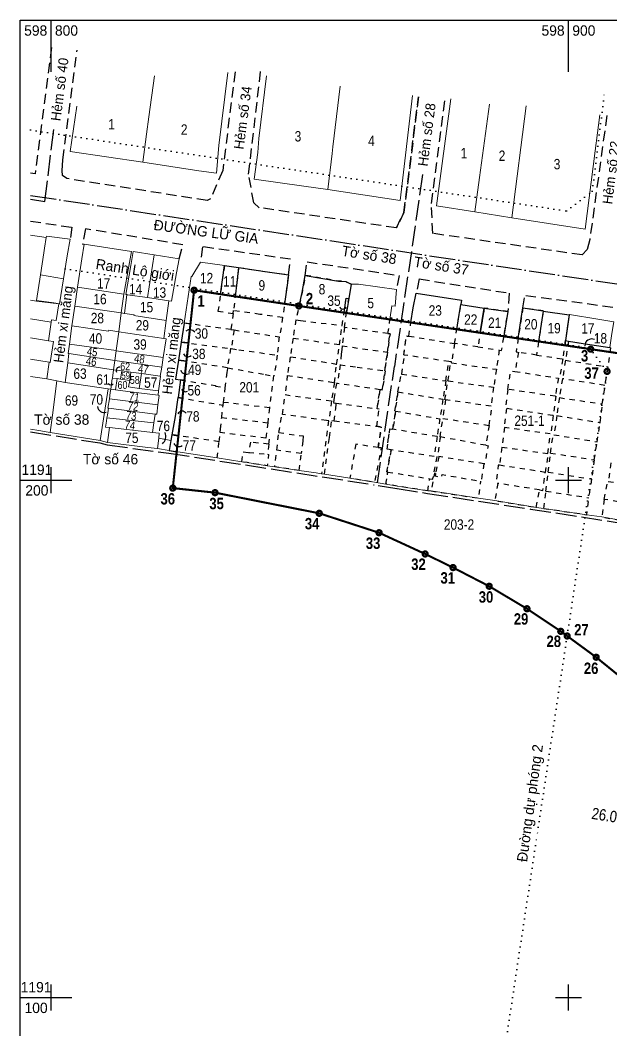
# Model space of a CAD drawing. Header units: metres. Extents: x 598397 to 599208, y 1190829 to 1191387.
# Drawn here: x 598794 to 598908.2, y 1191093.8 to 1191288.9 of the extents above; entities that cross this region are included whole.
import ezdxf
from ezdxf.enums import TextEntityAlignment as Align

# ---------------------------------------------------------------- set-up
doc = ezdxf.new("R2010")
doc.units = ezdxf.units.M
doc.header["$MEASUREMENT"] = 0
for name, pattern in [('1-1', [2, 1, -1]), ('1BANCONG_54', [0.55, 0, -0.5, 0.05]), ('1TIMDUONG', [13, 10, -1.4, 0.2, -1.4]), ('2-1', [3, 2, -1]), ('4-1', [5, 4, -1])]:
    doc.linetypes.add(name, pattern=pattern)
for name, color, linetype in [('A1-GHICHU', 7, 'Continuous'), ('dc37 - Default$0$10', 7, 'Continuous'), ('dc37 - Default$0$23', 7, 'Continuous'), ('dc38 - Default$0$10', 7, 'Continuous'), ('dc46 - Default$0$10', 7, 'Continuous'), ('LUOI', 5, 'Continuous'), ('MANHGIOI', 7, 'Continuous'), ('MEPNHUA', 7, 'Continuous'), ('RANH', 7, 'Continuous')]:
    doc.layers.add(name, color=color, linetype=linetype)
for name, color, linetype, lineweight in [('GHICHU', 7, 'Continuous', 13), ('Level 28', 7, 'Continuous', 0), ('Level 58', 7, 'Continuous', 0)]:
    doc.layers.add(name, color=color, linetype=linetype, lineweight=lineweight)
doc.styles.add('VAPTIMN', font='VAVON__0.TTF')
doc.styles.add('VHELVCB', font='VNI-Helve-Condense-Bold_0.TTF')
doc.styles.add('VHELVCN', font='VNI-Helve-Condense_0.TTF')

msp = doc.modelspace()

# ---------------------------------------------------------------- linework, layer by layer
at = {"ltscale": 0.2}
for p, q in [((598937.58, 1191220.37), (598904.29, 1191225.3)), ((598898.52, 1191170.77), (598899.74, 1191169.87))]:
    msp.add_line(p, q, dxfattribs=at)
msp.add_lwpolyline([(599204.92, 1190909.19), (598919.42, 1190909.19), (598919.42, 1190936.19), (598794.03, 1190936.19), (598794.03, 1191288.88), (599204.92, 1191288.88)], dxfattribs=at)
at = {"color": 7, "ltscale": 0.2}
for points in [[(598832.72, 1191235.93), (598833.5, 1191241.49), (598836.25, 1191241.08), (598835.9, 1191238.17), (598835.58, 1191235.5)], [(598836.25, 1191241.08), (598841.36, 1191240.3), (598845.87, 1191239.69), (598845.63, 1191237.67), (598845.12, 1191234.07)], [(598847.93, 1191233.64), (598848.55, 1191236.28), (598849.12, 1191239.56), (598855.56, 1191238.45), (598856.94, 1191238.35), (598857.98, 1191237.83), (598857.55, 1191235.07)], [(598856.63, 1191232.36), (598857.03, 1191235.15), (598857.55, 1191235.07), (598857.13, 1191232.39)], [(598869.54, 1191230.44), (598869.96, 1191233.31), (598870.58, 1191236.15), (598879.32, 1191234.78), (598879.22, 1191233.94)], [(598878.42, 1191229.13), (598878.88, 1191232.01), (598879.22, 1191233.94), (598883.71, 1191233.25), (598882.93, 1191228.46), (598883.71, 1191233.25), (598888.31, 1191232.56), (598887.53, 1191227.78)], [(598890.28, 1191227.37), (598890.88, 1191231.23), (598891.18, 1191233.27), (598895.12, 1191232.69), (598895.11, 1191232.62), (598894.23, 1191226.79)], [(598895.11, 1191232.62), (598900.15, 1191231.91), (598899.42, 1191226.96), (598899.29, 1191226.04), (598899.42, 1191226.96), (598900.03, 1191226.86), (598899.88, 1191225.95)], [(598826.94, 1191230.16), (598825.69, 1191230.33), (598825.16, 1191226.68), (598826.54, 1191226.5), (598825.16, 1191226.68), (598824.6, 1191223.19), (598826.16, 1191222.95), (598824.6, 1191223.19), (598824.02, 1191219.5), (598825.04, 1191219.35), (598825.76, 1191219.23), (598825.04, 1191219.35), (598824.59, 1191215.94), (598825.39, 1191215.8), (598824.59, 1191215.94), (598824.47, 1191215.96), (598824, 1191212.3), (598823.36, 1191208.76), (598824.61, 1191208.58), (598823.36, 1191208.76), (598823.17, 1191207.64), (598822.84, 1191205.7), (598824.28, 1191205.48)], [(598900.03, 1191226.86), (598902.85, 1191226.42), (598908.02, 1191225.6), (598908.14, 1191225.57), (598908.02, 1191224.75)]]:
    msp.add_lwpolyline(points, dxfattribs=at)
for centre, radius, start, end in [((598856.41, 1191233.75), 0.696, 204.8374, 329.7137), ((598826.82, 1191227.85), 1.2, 38.9643, 128.5019), ((598904.48, 1191225.96), 1.31, 65.5351, 182.0587), ((598826.45, 1191224.81), 0.974, 206.4212, 310.3022), ((598813.24, 1191221.18), 0.663, 86.4914, 206.7529), ((598826.17, 1191221.67), 1.2, 201.0135, 299.1684), ((598811.57, 1191219.1), 0.7, 221.4943, 310.7537), ((598825.95, 1191217.92), 0.84, 202.6398, 297.8655), ((598810.22, 1191214.34), 1.28, 186.5498, 290.8982), ((598825.33, 1191212.35), 0.96, 34.9258, 153.5129), ((598820.27, 1191208.45), 1.9, 311.2845, 22.5757), ((598824.74, 1191207.6), 1.13, 208.4864, 303.6401)]:
    msp.add_arc(centre, radius, start, end, dxfattribs=at)
at = {"layer": 'A1-GHICHU', "linetype": '1TIMDUONG', "ltscale": 0.5, "elevation": 2.13, "flags": 128}
msp.add_lwpolyline([(598796.03, 1191255.01), (599128.14, 1191204.88)], dxfattribs=at)
at = {"layer": 'dc37 - Default$0$10', "color": 7, "linetype": 'Continuous', "lineweight": 0}
for p, q in [((598877.28, 1191273.68), (598874.48, 1191252.98)), ((598884.74, 1191272.62), (598882.82, 1191258.48)), ((598891.8, 1191272.34), (598889.07, 1191250.69)), ((598905.15, 1191263.64), (598906.04, 1191270.59)), ((598903.21, 1191248.5), (598905.15, 1191263.64)), ((598882.82, 1191258.48), (598881.92, 1191251.85)), ((598874.48, 1191252.98), (598881.92, 1191251.85)), ((598881.92, 1191251.85), (598889.07, 1191250.69)), ((598889.07, 1191250.69), (598903.21, 1191248.5)), ((598879.22, 1191233.94), (598883.71, 1191233.25)), ((598900.15, 1191231.91), (598895.11, 1191232.62)), ((598900.03, 1191226.86), (598899.42, 1191226.96)), ((598873.45, 1191197.89), (598872.81, 1191197.92))]:
    msp.add_line(p, q, dxfattribs=at)
at = {"layer": 'dc37 - Default$0$10', "color": 7, "linetype": 'Continuous', "lineweight": 0, "flags": 128}
for points in [[(598899.42, 1191226.96), (598899.84, 1191229.8), (598900.15, 1191231.91)], [(598900.15, 1191231.91), (598900.19, 1191231.98), (598905.65, 1191231.09), (598908.75, 1191230.55), (598908.39, 1191228.35), (598908.02, 1191225.6)], [(598908.02, 1191225.6), (598902.85, 1191226.42), (598902.09, 1191226.54), (598900.03, 1191226.86)]]:
    msp.add_lwpolyline(points, dxfattribs=at)
at = {"layer": 'dc37 - Default$0$23', "color": 7, "linetype": 'Continuous', "lineweight": 0}
for p, q in [((598866.49, 1191233.6), (598866.77, 1191236.84)), ((598865.85, 1191233.69), (598866.49, 1191233.6)), ((598863.57, 1191217.47), (598864.01, 1191217.4))]:
    msp.add_line(p, q, dxfattribs=at)
at = {"layer": 'dc38 - Default$0$10', "color": 7, "linetype": 'Continuous', "lineweight": 0}
for p, q in [((598819.97, 1191278.12), (598818.91, 1191270.2)), ((598834.18, 1191278.76), (598832.42, 1191264.69)), ((598840.18, 1191266.04), (598841.65, 1191278.14)), ((598869.88, 1191274.35), (598867.45, 1191254)), ((598803.7, 1191263.48), (598804.97, 1191272.24)), ((598818.91, 1191270.2), (598818.46, 1191266.85)), ((598818.46, 1191266.85), (598817.74, 1191261.43)), ((598832.42, 1191264.69), (598831.95, 1191259.29)), ((598839.95, 1191263.29), (598840.18, 1191266.04)), ((598817.74, 1191261.43), (598803.7, 1191263.48)), ((598839.27, 1191258.15), (598839.95, 1191263.29)), ((598828.58, 1191259.75), (598817.74, 1191261.43)), ((598831.95, 1191259.29), (598828.58, 1191259.75)), ((598848.87, 1191256.81), (598839.27, 1191258.15)), ((598853.48, 1191256.16), (598848.87, 1191256.81)), ((598867.45, 1191254), (598853.48, 1191256.16)), ((598799.06, 1191246.9), (598796.03, 1191247.34)), ((598818.63, 1191235.26), (598819.95, 1191243.54)), ((598833.5, 1191241.49), (598836.25, 1191241.08)), ((598797.19, 1191234.71), (598797.94, 1191239.65)), ((598802.38, 1191238.89), (598797.94, 1191239.65)), ((598804.58, 1191233.6), (598805.1, 1191237.28)), ((598805.1, 1191237.28), (598814.03, 1191235.93)), ((598857.55, 1191235.07), (598857.98, 1191237.83)), ((598814.03, 1191235.93), (598813.55, 1191232.29)), ((598814.64, 1191235.84), (598814.21, 1191232.19)), ((598818.63, 1191235.26), (598822.77, 1191234.65)), ((598796.03, 1191234.75), (598797.16, 1191234.56)), ((598797.16, 1191234.56), (598797.19, 1191234.71)), ((598804.03, 1191229.81), (598804.58, 1191233.6)), ((598813.55, 1191232.29), (598804.58, 1191233.6)), ((598822.77, 1191234.65), (598822.22, 1191230.86)), ((598796.03, 1191231.14), (598800, 1191230.53)), ((598813.07, 1191228.62), (598813.55, 1191232.29)), ((598814.21, 1191232.19), (598813.55, 1191232.29)), ((598800, 1191230.53), (598799.51, 1191226.92)), ((598803.54, 1191226.28), (598804.03, 1191229.81)), ((598822.22, 1191230.86), (598821.76, 1191227.37)), ((598825.69, 1191230.33), (598825.16, 1191226.68)), ((598812.6, 1191225.04), (598813.07, 1191228.62)), ((598821.76, 1191227.37), (598813.07, 1191228.62)), ((598803.54, 1191226.28), (598812.6, 1191225.04)), ((598825.16, 1191226.68), (598824.6, 1191223.19)), ((598796.03, 1191223.34), (598799.6, 1191222.76)), ((598803.24, 1191222.66), (598803.46, 1191224.47)), ((598803.46, 1191224.47), (598812.34, 1191223.14)), ((598812.34, 1191223.14), (598812.59, 1191224.98)), ((598812.6, 1191225.04), (598812.59, 1191224.98)), ((598812.59, 1191224.98), (598821.65, 1191223.69)), ((598821.65, 1191223.69), (598821.38, 1191221.84)), ((598799.15, 1191219.55), (598799.6, 1191222.76)), ((598802.72, 1191218.87), (598803.24, 1191222.66)), ((598803.24, 1191222.66), (598812.09, 1191221.31)), ((598812.34, 1191223.14), (598812.09, 1191221.31)), ((598821.38, 1191221.84), (598812.34, 1191223.14)), ((598821.09, 1191220.07), (598821.38, 1191221.84)), ((598796.03, 1191220.04), (598799.15, 1191219.55)), ((598801.1, 1191219.21), (598799.15, 1191219.55)), ((598812.09, 1191221.31), (598811.86, 1191219.72)), ((598811.86, 1191219.72), (598812.79, 1191219.6)), ((598812.09, 1191221.31), (598813.65, 1191221.09)), ((598812.79, 1191219.6), (598812.46, 1191217.43)), ((598812.79, 1191219.6), (598813.4, 1191219.52)), ((598813.65, 1191221.09), (598813.4, 1191219.52)), ((598813.4, 1191219.52), (598815.19, 1191219.26)), ((598813.65, 1191221.09), (598815.43, 1191220.86)), ((598815.43, 1191220.86), (598815.19, 1191219.26)), ((598815.43, 1191220.86), (598817.46, 1191220.57)), ((598817.02, 1191217.73), (598817.46, 1191220.57)), ((598817.46, 1191220.57), (598821.09, 1191220.07)), ((598801.1, 1191219.21), (598802.72, 1191218.87)), ((598811.04, 1191217.62), (598802.72, 1191218.87)), ((598811.04, 1191217.62), (598811.53, 1191217.55)), ((598812.46, 1191217.43), (598811.53, 1191217.55)), ((598820.78, 1191217.23), (598817.02, 1191217.73)), ((598825.04, 1191219.35), (598824.59, 1191215.94)), ((598811.26, 1191215.72), (598820.65, 1191214.56)), ((598820.78, 1191217.23), (598820.67, 1191216.41)), ((598811.09, 1191213.88), (598820.09, 1191212.76)), ((598819.84, 1191211.05), (598810.79, 1191212.05)), ((598820.09, 1191212.76), (598819.84, 1191211.05)), ((598811.32, 1191210.13), (598810.87, 1191207.29)), ((598819.84, 1191211.05), (598819.61, 1191209.19)), ((598810.87, 1191207.29), (598809.48, 1191207.67)), ((598820.56, 1191206.08), (598820.8, 1191208.09)), ((598820.8, 1191208.09), (598823.17, 1191207.64)), ((598823.17, 1191207.64), (598823.36, 1191208.76)), ((598822.84, 1191205.7), (598820.56, 1191206.08)), ((598823.17, 1191207.64), (598822.84, 1191205.7)), ((598832.13, 1191204.29), (598822.84, 1191205.7)), ((598836.87, 1191203.54), (598832.13, 1191204.29)), ((598852.26, 1191201.22), (598852.86, 1191201.15)), ((598852.86, 1191201.15), (598857.75, 1191200.37))]:
    msp.add_line(p, q, dxfattribs=at)
at = {"layer": 'dc38 - Default$0$10', "color": 7, "linetype": 'Continuous', "lineweight": 0, "flags": 128}
for points in [[(598855.88, 1191276.13), (598854.47, 1191264.43), (598854.31, 1191263.11), (598853.48, 1191256.16)], [(598797.94, 1191239.65), (598798.59, 1191243.91), (598798.74, 1191244.82), (598799.06, 1191246.9)], [(598799.06, 1191246.9), (598799.14, 1191247.12), (598803.69, 1191246.56), (598803.08, 1191243.36), (598802.38, 1191238.89)], [(598805.1, 1191237.28), (598805.95, 1191242.74), (598806.38, 1191245.56), (598815.56, 1191244.18), (598815.03, 1191241.37), (598814.03, 1191235.93)], [(598819.95, 1191243.54), (598815.88, 1191244.2), (598815.39, 1191241.45), (598814.42, 1191235.87), (598814.64, 1191235.84)], [(598819.95, 1191243.54), (598824.74, 1191242.77), (598824.23, 1191240.02), (598823.27, 1191234.58), (598822.77, 1191234.65)], [(598833.5, 1191241.49), (598828.85, 1191242.12), (598827.21, 1191239.34), (598827.09, 1191239.37), (598825.69, 1191230.33)], [(598802.38, 1191238.89), (598801.62, 1191234.08), (598800.5, 1191234.24), (598797.19, 1191234.71)], [(598857.98, 1191237.83), (598859.44, 1191237.85), (598866.77, 1191236.84), (598866.49, 1191233.6), (598865.85, 1191233.69), (598865.49, 1191231.04)], [(598814.64, 1191235.84), (598814.71, 1191235.83), (598818.63, 1191235.26)], [(598797.16, 1191234.56), (598801.47, 1191234.03), (598800.98, 1191230.82), (598800.06, 1191230.94), (598800, 1191230.53)], [(598814.21, 1191232.19), (598814.26, 1191232.19), (598816.04, 1191231.94), (598816.02, 1191231.82), (598822.22, 1191230.86)], [(598813.07, 1191228.62), (598811.15, 1191228.96), (598811.12, 1191228.78), (598804.03, 1191229.81)], [(598799.51, 1191226.92), (598796.03, 1191227.48)], [(598821.65, 1191223.69), (598822.22, 1191227.27), (598821.76, 1191227.37)], [(598799.6, 1191222.76), (598799.84, 1191222.75), (598800.45, 1191226.8), (598799.51, 1191226.92)], [(598803.46, 1191224.47), (598803.31, 1191224.49), (598803.54, 1191226.28)], [(598824.6, 1191223.19), (598824.02, 1191219.5), (598825.04, 1191219.35)], [(598811.53, 1191217.55), (598811.83, 1191219.57), (598811.86, 1191219.72)], [(598821.09, 1191220.07), (598821.15, 1191220.03), (598820.78, 1191217.23)], [(598799.8, 1191209.21), (598800.24, 1191212.52), (598801.1, 1191219.21)], [(598809.48, 1191207.67), (598810, 1191210.97), (598811.04, 1191217.62)], [(598811.53, 1191217.55), (598811.44, 1191216.91), (598811.26, 1191215.72)], [(598820.67, 1191216.41), (598814.85, 1191217.13), (598812.46, 1191217.43)], [(598815.19, 1191219.26), (598814.99, 1191218.03), (598817.02, 1191217.73)], [(598811.26, 1191215.72), (598810.99, 1191213.89), (598811.09, 1191213.88)], [(598820.67, 1191216.41), (598820.87, 1191216.36), (598820.65, 1191214.56)], [(598823.36, 1191208.76), (598824, 1191212.3), (598824.47, 1191215.96), (598824.59, 1191215.94)], [(598811.09, 1191213.88), (598810.87, 1191212.56), (598810.79, 1191212.05)], [(598820.65, 1191214.56), (598820.43, 1191212.73), (598820.09, 1191212.76)], [(598810.79, 1191212.05), (598810.68, 1191211.37), (598810.49, 1191210.23), (598811.32, 1191210.13)], [(598796.03, 1191209.81), (598797.66, 1191209.55), (598799.41, 1191209.27), (598799.8, 1191209.21)], [(598811.32, 1191210.13), (598819.06, 1191209.26), (598819.61, 1191209.19)], [(598809.48, 1191207.67), (598801.02, 1191209.01), (598799.8, 1191209.21)], [(598819.61, 1191209.19), (598820.91, 1191209.04), (598820.8, 1191208.09)], [(598820.56, 1191206.08), (598818.67, 1191206.3), (598810.87, 1191207.29)], [(598847.96, 1191201.86), (598851.22, 1191201.38), (598852.26, 1191201.22)]]:
    msp.add_lwpolyline(points, dxfattribs=at)
at = {"layer": 'dc46 - Default$0$10', "color": 7, "linetype": 'Continuous', "lineweight": 0, "flags": 128}
msp.add_lwpolyline([(598796.03, 1191209.81), (598797.66, 1191209.55), (598799.41, 1191209.27), (598799.8, 1191209.21), (598801.02, 1191209.01), (598809.48, 1191207.67), (598810.87, 1191207.29), (598818.67, 1191206.3), (598820.56, 1191206.08), (598822.84, 1191205.7), (598832.13, 1191204.29), (598836.87, 1191203.54), (598837.91, 1191203.37), (598841.78, 1191202.77), (598843.25, 1191202.56), (598845.86, 1191202.17), (598847.96, 1191201.86), (598851.22, 1191201.38), (598852.26, 1191201.22), (598852.86, 1191201.15), (598857.75, 1191200.37), (598862.5, 1191199.57), (598864.71, 1191199.23), (598866.94, 1191198.83), (598872.81, 1191197.92), (598873.45, 1191197.89), (598882.62, 1191196.5), (598885.74, 1191196.03), (598892.72, 1191194.9), (598893.75, 1191194.73), (598895.24, 1191194.53), (598895.71, 1191194.47), (598903.55, 1191193.31), (598906.46, 1191192.87), (598914.33, 1191191.51)], dxfattribs=at)
at = {"layer": 'GHICHU', "color": 6, "lineweight": 13, "const_width": 0.968, "flags": 128}
for points in [[(598827.42, 1191236.69, 1), (598827.86, 1191236.69, 1)], [(598847.67, 1191233.65, 1), (598848.11, 1191233.65, 1)], [(598904.07, 1191225.3, 1), (598904.51, 1191225.3, 1)], [(598907.25, 1191221, 1), (598907.68, 1191221, 1)], [(598823.3, 1191198.45, 1), (598823.74, 1191198.45, 1)], [(598831.47, 1191197.57, 1), (598831.91, 1191197.57, 1)], [(598851.61, 1191193.58, 1), (598852.05, 1191193.58, 1)], [(598863.18, 1191189.82, 1), (598863.62, 1191189.82, 1)], [(598872.08, 1191185.72, 1), (598872.52, 1191185.72, 1)], [(598877.47, 1191183.09, 1), (598877.91, 1191183.09, 1)], [(598884.46, 1191179.48, 1), (598884.9, 1191179.48, 1)], [(598891.76, 1191175.13, 1), (598892.2, 1191175.13, 1)], [(598898.3, 1191170.77, 1), (598898.74, 1191170.77, 1)], [(598899.53, 1191169.87, 1), (598899.96, 1191169.87, 1)], [(598905.14, 1191165.76, 1), (598905.58, 1191165.76, 1)]]:
    msp.add_lwpolyline(points, format="xyb", close=True, dxfattribs=at)
at = {"layer": 'GHICHU', "ltscale": 0.2}
msp.add_lwpolyline([(598894.79, 1191137.13, 0, 0.39, 0), (598895.76, 1191136.98, 0, 0, 0), (598896.72, 1191136.83, 0, 0, 0)], format="xyseb", dxfattribs=at)
at = {"layer": 'LUOI', "color": 7, "ltscale": 0.2}
for p, q in [((598800, 1191278.88), (598800, 1191288.88)), ((598900, 1191278.88), (598900, 1191288.88)), ((598800, 1191197.5), (598800, 1191202.5)), ((598900, 1191197.5), (598900, 1191202.5)), ((598794.03, 1191200), (598804.03, 1191200)), ((598797.5, 1191200), (598802.5, 1191200)), ((598897.5, 1191200), (598902.5, 1191200)), ((598800, 1191097.5), (598800, 1191102.5)), ((598900, 1191097.5), (598900, 1191102.5)), ((598794.03, 1191100), (598804.03, 1191100)), ((598797.5, 1191100), (598802.5, 1191100)), ((598897.5, 1191100), (598902.5, 1191100))]:
    msp.add_line(p, q, dxfattribs=at)
at = {"layer": 'MANHGIOI', "color": 4, "linetype": '4-1'}
for p, q in [((598798.79, 1191253.86), (598800.58, 1191268.05)), ((598871.82, 1191259.04), (598866.36, 1191221.93)), ((598796.03, 1191254.28), (598798.79, 1191253.86)), ((598863.06, 1191199.48), (598866.36, 1191221.93)), ((598796.03, 1191209.31), (598809.4, 1191207.18)), ((598809.4, 1191207.18), (598810.81, 1191206.79)), ((598810.81, 1191206.79), (598822.76, 1191205.21)), ((598822.76, 1191205.21), (598862.42, 1191199.08)), ((598863.19, 1191198.98), (598866.85, 1191198.34)), ((598866.86, 1191198.34), (598872.73, 1191197.43)), ((598872.73, 1191197.43), (598892.64, 1191194.41)), ((598892.64, 1191194.41), (598935.38, 1191187.81))]:
    msp.add_line(p, q, dxfattribs=at)
at = {"layer": 'MEPNHUA', "color": 3, "linetype": '2-1'}
for p, q in [((598800.09, 1191283.6), (598796.91, 1191259.18)), ((598802.28, 1191261.92), (598805.02, 1191283.1)), ((598835.55, 1191278.91), (598833.17, 1191259.81)), ((598838.18, 1191259.11), (598840.51, 1191279.09)), ((598871.02, 1191274.07), (598868.19, 1191251.71)), ((598868.19, 1191251.71), (598871.02, 1191274.07)), ((598873.51, 1191253.46), (598876.18, 1191273.82)), ((598873.51, 1191253.46), (598876.18, 1191273.82)), ((598907.41, 1191270.44), (598904.12, 1191246.47)), ((598802.16, 1191259.81), (598802.28, 1191261.92)), ((598796.91, 1191259.18), (598796.03, 1191259.31)), ((598802.23, 1191258.88), (598802.16, 1191259.81)), ((598803.04, 1191258.26), (598802.23, 1191258.88)), ((598833.17, 1191259.81), (598830.83, 1191254.37)), ((598839.18, 1191253.57), (598838.18, 1191259.11)), ((598830.14, 1191254.04), (598803.04, 1191258.26)), ((598830.83, 1191254.37), (598830.14, 1191254.04)), ((598840.25, 1191252.64), (598839.18, 1191253.57)), ((598866.77, 1191248.74), (598840.25, 1191252.64)), ((598873.78, 1191247.66), (598873.51, 1191253.46)), ((598873.78, 1191247.66), (598873.51, 1191253.46)), ((598868.19, 1191251.71), (598866.77, 1191248.74)), ((598866.77, 1191248.74), (598868.19, 1191251.71)), ((598796.03, 1191250.06), (598803.98, 1191248.85)), ((598803.98, 1191248.85), (598803.69, 1191246.56)), ((598806.67, 1191248.54), (598806.06, 1191245.72)), ((598825.47, 1191245.48), (598806.67, 1191248.54)), ((598902.66, 1191243.52), (598873.78, 1191247.66)), ((598806.03, 1191245.68), (598806.38, 1191245.56)), ((598824.74, 1191242.77), (598825.47, 1191245.48)), ((598829.28, 1191245.07), (598828.85, 1191242.12)), ((598846.28, 1191242.68), (598829.28, 1191245.07)), ((598904.12, 1191246.47), (598903.62, 1191244.59)), ((598903.62, 1191244.59), (598902.66, 1191243.52)), ((598845.87, 1191239.69), (598846.28, 1191242.68)), ((598849.12, 1191239.56), (598849.48, 1191242.18)), ((598849.48, 1191242.18), (598867.25, 1191239.55)), ((598867.25, 1191239.55), (598866.77, 1191236.84)), ((598871.17, 1191238.86), (598870.59, 1191236.15)), ((598871.17, 1191238.86), (598888.56, 1191236.13)), ((598888.56, 1191236.13), (598888.31, 1191232.56)), ((598891.18, 1191233.27), (598891.62, 1191235.7)), ((598891.74, 1191235.7), (598909.13, 1191233.35))]:
    msp.add_line(p, q, dxfattribs=at)
at = {"layer": 'RANH', "color": 20, "linetype": '1BANCONG_54', "ltscale": 2}
for p, q in [((598802.69, 1191240.84), (598827.76, 1191237.08)), ((598827.76, 1191237.08), (598882.44, 1191228.82)), ((598882.44, 1191228.82), (598904.11, 1191225.55)), ((598904.11, 1191225.55), (598907.46, 1191221)), ((598907.46, 1191221), (598893.85, 1191130.82)), ((598884.75, 1191070.62), (598893.85, 1191130.82))]:
    msp.add_line(p, q, dxfattribs=at)
at = {"layer": 'RANH', "color": 3, "linetype": '1-1'}
for p, q in [((598883.71, 1191233.25), (598882.49, 1191225.74)), ((598835.18, 1191232.2), (598835.25, 1191232.76)), ((598895.11, 1191232.62), (598893.83, 1191224.17)), ((598834.77, 1191229.09), (598825.69, 1191230.33)), ((598847.3, 1191230.99), (598846.76, 1191227.4)), ((598855.72, 1191226.11), (598856.27, 1191229.87)), ((598856.69, 1191229.49), (598856.26, 1191225.94)), ((598865.12, 1191228.31), (598856.69, 1191229.49)), ((598865.12, 1191228.31), (598865.49, 1191231.04)), ((598869.16, 1191227.83), (598869.54, 1191230.44)), ((598834.77, 1191229.09), (598835.37, 1191229.01)), ((598835.37, 1191229.01), (598834.82, 1191225.4)), ((598835.37, 1191229.01), (598844.09, 1191227.7)), ((598844.09, 1191227.7), (598843.71, 1191224.14)), ((598846.76, 1191227.4), (598846.23, 1191223.78)), ((598855.72, 1191226.11), (598846.76, 1191227.4)), ((598865.02, 1191224.71), (598865.51, 1191228.26)), ((598865.51, 1191228.26), (598865.12, 1191228.31)), ((598868.21, 1191224.18), (598868.68, 1191227.85)), ((598868.68, 1191227.85), (598869.16, 1191227.83)), ((598869.16, 1191227.83), (598877.98, 1191226.4)), ((598825.16, 1191226.68), (598834.7, 1191225.42)), ((598834.7, 1191225.42), (598834.06, 1191221.71)), ((598834.7, 1191225.42), (598834.82, 1191225.4)), ((598855.19, 1191222.35), (598855.72, 1191226.11)), ((598856.26, 1191225.94), (598865.02, 1191224.71)), ((598882.49, 1191225.74), (598877.98, 1191226.4)), ((598882.49, 1191225.74), (598886.62, 1191225.13)), ((598899.42, 1191226.96), (598898.9, 1191223.41)), ((598900.03, 1191226.86), (598899.42, 1191223.16)), ((598846.23, 1191223.78), (598845.66, 1191220.22)), ((598855.19, 1191222.35), (598846.23, 1191223.78)), ((598864.49, 1191221.11), (598865.02, 1191224.71)), ((598865.02, 1191224.71), (598864.49, 1191221.11)), ((598867.78, 1191220.5), (598868.34, 1191224.16)), ((598867.78, 1191220.51), (598868.34, 1191224.16)), ((598868.34, 1191224.16), (598868.21, 1191224.18)), ((598876.87, 1191222.91), (598868.34, 1191224.16)), ((598886.62, 1191225.13), (598886.06, 1191221.42)), ((598890.35, 1191224.69), (598889.66, 1191221.01)), ((598893.83, 1191224.17), (598890.35, 1191224.69)), ((598834.06, 1191221.71), (598824.6, 1191223.19)), ((598834.06, 1191221.71), (598834.16, 1191221.7)), ((598877.42, 1191222.83), (598876.87, 1191222.91)), ((598877.39, 1191222.65), (598877.42, 1191222.83)), ((598877.39, 1191222.65), (598886.06, 1191221.42)), ((598886.06, 1191221.42), (598885.53, 1191217.93)), ((598899.42, 1191223.16), (598907.59, 1191221.89)), ((598907.59, 1191221.89), (598907.01, 1191218.3)), ((598845.66, 1191220.22), (598845.23, 1191216.51)), ((598845.66, 1191220.22), (598854.75, 1191218.86)), ((598864.01, 1191217.4), (598864.57, 1191221.1)), ((598864.57, 1191221.1), (598864.49, 1191221.11)), ((598867.04, 1191217.05), (598867.67, 1191220.51)), ((598867.67, 1191220.51), (598867.78, 1191220.51)), ((598867.78, 1191220.5), (598876.3, 1191219.17)), ((598889.66, 1191221.01), (598898.09, 1191219.7)), ((598898.09, 1191219.7), (598897.43, 1191216.2)), ((598898.85, 1191219.59), (598898.25, 1191215.94)), ((598907.01, 1191218.3), (598898.85, 1191219.59)), ((598833.3, 1191215.02), (598833.66, 1191217.83)), ((598854.75, 1191218.86), (598854.19, 1191215.3)), ((598863.57, 1191217.47), (598855.36, 1191218.66)), ((598863, 1191213.79), (598863.57, 1191217.47)), ((598863.57, 1191217.47), (598863, 1191213.79)), ((598876.3, 1191219.17), (598875.75, 1191215.62)), ((598876.7, 1191219.16), (598885.53, 1191217.93)), ((598885.53, 1191217.93), (598885.03, 1191214.27)), ((598897.43, 1191216.2), (598888.3, 1191217.52)), ((598824.59, 1191215.94), (598833.24, 1191214.47)), ((598844.75, 1191212.68), (598845.23, 1191216.51)), ((598845.23, 1191216.51), (598854.19, 1191215.3)), ((598866.47, 1191213.35), (598867.04, 1191217.05)), ((598875.75, 1191215.62), (598875.15, 1191211.86)), ((598876.21, 1191215.53), (598875.72, 1191211.92)), ((598885.03, 1191214.27), (598876.21, 1191215.53)), ((598898.25, 1191215.94), (598906.53, 1191214.71)), ((598832.99, 1191212.1), (598833.24, 1191214.47)), ((598833.24, 1191214.47), (598833.3, 1191215.02)), ((598842.21, 1191213.95), (598833.3, 1191215.02)), ((598842.21, 1191213.95), (598841.88, 1191211.09)), ((598855.12, 1191214.86), (598863, 1191213.79)), ((598862.95, 1191210.39), (598863.4, 1191213.73)), ((598863.4, 1191213.73), (598863, 1191213.79)), ((598832.99, 1191212.1), (598841.88, 1191211.09)), ((598866.56, 1191213.33), (598866.07, 1191209.82)), ((598866.07, 1191209.82), (598866.56, 1191213.33)), ((598866.56, 1191213.33), (598866.47, 1191213.35)), ((598866.56, 1191213.33), (598875.15, 1191211.86)), ((598875.72, 1191211.92), (598884.67, 1191210.57)), ((598897.78, 1191212.45), (598906.11, 1191211.09)), ((598841.88, 1191211.09), (598841.51, 1191208.1)), ((598853.59, 1191211.48), (598852.26, 1191201.22)), ((598854.74, 1191211.44), (598862.95, 1191210.39)), ((598863.81, 1191210.25), (598862.95, 1191210.39)), ((598863.23, 1191206.27), (598863.81, 1191210.25)), ((598864.95, 1191205.96), (598865.48, 1191209.88)), ((598865.48, 1191209.88), (598866.07, 1191209.82)), ((598874.62, 1191208.41), (598866.07, 1191209.82)), ((598884.67, 1191210.57), (598884, 1191206.72)), ((598887.64, 1191210.16), (598887.15, 1191206.34)), ((598896.47, 1191208.91), (598887.64, 1191210.16)), ((598905.55, 1191207.4), (598906.11, 1191211.09)), ((598832.47, 1191207.42), (598823.36, 1191208.76)), ((598832.47, 1191207.42), (598832.67, 1191209.17)), ((598841.51, 1191208.1), (598832.67, 1191209.17)), ((598843.62, 1191205.79), (598844.01, 1191209.18)), ((598884, 1191206.72), (598875.24, 1191208.35)), ((598897.2, 1191208.77), (598905.55, 1191207.4)), ((598832.13, 1191204.29), (598832.47, 1191207.42)), ((598842.07, 1191206.93), (598841.85, 1191205)), ((598848.34, 1191205.11), (598843.62, 1191205.79)), ((598863.8, 1191206.2), (598863.23, 1191206.27)), ((598864.9, 1191201.6), (598865.71, 1191205.82)), ((598865.71, 1191205.82), (598864.95, 1191205.96)), ((598874.05, 1191204.56), (598865.71, 1191205.82)), ((598887.15, 1191206.34), (598886.69, 1191202.86)), ((598904.98, 1191203.92), (598905.55, 1191207.4)), ((598838.22, 1191205.34), (598841.85, 1191205)), ((598847.96, 1191201.86), (598848.34, 1191205.11)), ((598896.52, 1191205.23), (598904.98, 1191203.92)), ((598904.98, 1191203.92), (598904.45, 1191200.2)), ((598895.52, 1191201.49), (598886.69, 1191202.86)), ((598908.21, 1191203.31), (598907.69, 1191199.73)), ((598864.71, 1191199.23), (598865.08, 1191201.56)), ((598865.08, 1191201.56), (598864.9, 1191201.6)), ((598895.64, 1191197.85), (598896.08, 1191201.53)), ((598896.08, 1191201.53), (598904.45, 1191200.2)), ((598904.45, 1191200.2), (598903.91, 1191196.6)), ((598894.43, 1191198.11), (598886.37, 1191199.36)), ((598893.75, 1191194.73), (598894.43, 1191198.11)), ((598895.24, 1191194.53), (598895.64, 1191197.85)), ((598895.64, 1191197.85), (598903.91, 1191196.6))]:
    msp.add_line(p, q, dxfattribs=at)
at = {"layer": 'RANH', "color": 20, "linetype": '1BANCONG_54', "ltscale": 2}
msp.add_lwpolyline([(598796.03, 1191267.66), (598899.61, 1191252.02), (598904.61, 1191255.81), (598906.93, 1191274.63)], dxfattribs=at)
at = {"layer": 'RANH', "color": 3, "linetype": '1-1'}
for points in [[(598833.5, 1191241.49), (598832.26, 1191232.63), (598835.18, 1191232.2)], [(598836.25, 1191241.08), (598835.9, 1191238.17), (598835.25, 1191232.76)], [(598856.27, 1191229.87), (598857.03, 1191235.15), (598857.55, 1191235.07)], [(598856.69, 1191229.49), (598857.13, 1191232.39), (598857.55, 1191235.07)], [(598835.18, 1191232.2), (598834.87, 1191229.91), (598834.77, 1191229.09)], [(598844.75, 1191231.42), (598840.37, 1191232.03), (598835.25, 1191232.76)], [(598847.3, 1191230.99), (598848.22, 1191230.83), (598856.27, 1191229.87)], [(598834.82, 1191225.4), (598836.29, 1191225.18), (598843.71, 1191224.14)], [(598856.26, 1191225.94), (598856.18, 1191225.24), (598856.09, 1191224.33), (598855.85, 1191222.28)], [(598833.66, 1191217.83), (598834.04, 1191220.8), (598834.14, 1191221.59), (598834.16, 1191221.7)], [(598834.16, 1191221.7), (598841.38, 1191220.41), (598842.98, 1191220.12)], [(598854.75, 1191218.86), (598855.18, 1191222.24), (598855.19, 1191222.35)], [(598855.85, 1191222.28), (598855.64, 1191220.69), (598855.36, 1191218.66)], [(598855.85, 1191222.28), (598859.15, 1191221.83), (598864.49, 1191221.11)], [(598825.04, 1191219.35), (598831.77, 1191218.27), (598831.75, 1191218.17), (598833.66, 1191217.83)], [(598855.36, 1191218.66), (598855.15, 1191218.69), (598854.73, 1191215.99), (598854.57, 1191214.94), (598855.12, 1191214.86)], [(598854.19, 1191215.3), (598853.71, 1191211.46), (598853.59, 1191211.48)], [(598854.74, 1191211.44), (598855.01, 1191213.86), (598855.1, 1191214.66), (598855.12, 1191214.86)], [(598832.67, 1191209.17), (598832.75, 1191209.9), (598832.99, 1191212.1)], [(598853.59, 1191211.48), (598853.25, 1191211.53), (598844.75, 1191212.68)], [(598852.86, 1191201.15), (598853.75, 1191207.86), (598853.81, 1191208.26), (598854.24, 1191211.5), (598854.74, 1191211.44)], [(598844.01, 1191209.18), (598848.75, 1191208.52), (598848.64, 1191207.55), (598848.34, 1191205.11)], [(598842.07, 1191206.93), (598838.53, 1191207.34), (598838.22, 1191205.34)], [(598863.23, 1191206.27), (598858.9, 1191206.94), (598857.75, 1191200.37)], [(598836.87, 1191203.54), (598837.12, 1191205.44), (598838.22, 1191205.34)]]:
    msp.add_lwpolyline(points, dxfattribs=at)
at = {"layer": 'RANH', "color": 3, "linetype": '1-1', "flags": 128}
for points in [[(598836.25, 1191241.08), (598841.36, 1191240.3), (598845.87, 1191239.69), (598845.63, 1191237.67), (598844.75, 1191231.42)], [(598857.98, 1191237.83), (598856.94, 1191238.35), (598855.56, 1191238.45), (598849.12, 1191239.56), (598848.55, 1191236.28), (598847.3, 1191230.99)], [(598877.98, 1191226.4), (598878.88, 1191232.01), (598879.22, 1191233.94)], [(598886.62, 1191225.13), (598887.09, 1191225.06), (598888.31, 1191232.56), (598883.71, 1191233.25)], [(598895.11, 1191232.62), (598895.12, 1191232.69), (598891.18, 1191233.27), (598890.88, 1191231.23), (598889.87, 1191224.76), (598890.35, 1191224.69)], [(598844.75, 1191231.42), (598844.19, 1191227.69), (598844.09, 1191227.7)], [(598865.12, 1191228.31), (598865.51, 1191228.26), (598865.02, 1191224.71)], [(598868.34, 1191224.16), (598868.21, 1191224.18), (598868.68, 1191227.85), (598869.16, 1191227.83)], [(598877.98, 1191226.4), (598877.76, 1191225), (598877.42, 1191222.83)], [(598908.02, 1191225.6), (598908.14, 1191225.57), (598907.59, 1191221.89)], [(598843.71, 1191224.14), (598843.12, 1191220.12), (598842.98, 1191220.12)], [(598893.83, 1191224.17), (598897.85, 1191223.57), (598898.9, 1191223.41)], [(598898.9, 1191223.41), (598898.72, 1191222.21), (598898.3, 1191219.66), (598898.09, 1191219.7)], [(598876.3, 1191219.17), (598876.84, 1191222.71), (598876.87, 1191222.91)], [(598876.7, 1191219.16), (598876.73, 1191219.36), (598876.89, 1191220.42), (598877.24, 1191222.67), (598877.39, 1191222.65)], [(598899.42, 1191223.16), (598899.26, 1191222.12), (598898.85, 1191219.59)], [(598842.98, 1191220.12), (598842.5, 1191216.46), (598842.21, 1191213.95)], [(598864.49, 1191221.11), (598864.57, 1191221.1), (598864.01, 1191217.4), (598863.57, 1191217.47)], [(598867.04, 1191217.05), (598867.68, 1191220.51), (598867.78, 1191220.5)], [(598888.3, 1191217.52), (598888.81, 1191221.13), (598889.01, 1191221.1), (598889.66, 1191221.01)], [(598876.21, 1191215.53), (598876.12, 1191215.55), (598876.18, 1191215.89), (598876.7, 1191219.16)], [(598888.3, 1191217.52), (598887.81, 1191213.87), (598888.01, 1191213.84)], [(598906.53, 1191214.71), (598907.12, 1191218.28), (598907.01, 1191218.3)], [(598867.04, 1191217.05), (598866.47, 1191213.35), (598866.56, 1191213.33)], [(598867.04, 1191217.05), (598874.81, 1191215.77), (598875.75, 1191215.62)], [(598897.43, 1191216.2), (598897.53, 1191216.19), (598897.03, 1191212.46)], [(598898.25, 1191215.94), (598897.73, 1191212.46), (598897.78, 1191212.45)], [(598862.95, 1191210.39), (598863.4, 1191213.73), (598863, 1191213.79)], [(598884.67, 1191210.57), (598885.22, 1191214.24), (598885.03, 1191214.27)], [(598888.01, 1191213.84), (598887.52, 1191210.18), (598887.64, 1191210.16)], [(598897.03, 1191212.46), (598896.9, 1191212.48), (598888.01, 1191213.84)], [(598906.11, 1191211.09), (598906.63, 1191214.7), (598906.53, 1191214.71)], [(598844.01, 1191209.18), (598844.63, 1191212.68), (598844.75, 1191212.68)], [(598875.15, 1191211.86), (598875.1, 1191211.5), (598874.62, 1191208.41)], [(598875.24, 1191208.35), (598875.18, 1191208.37), (598875.44, 1191210.06), (598875.72, 1191211.92)], [(598897.03, 1191212.46), (598896.56, 1191208.9), (598896.47, 1191208.91)], [(598897.78, 1191212.45), (598897.27, 1191209.2), (598897.2, 1191208.77)], [(598862.95, 1191210.39), (598863.81, 1191210.25), (598863.23, 1191206.27)], [(598865.71, 1191205.82), (598864.95, 1191205.96), (598865.48, 1191209.88), (598866.07, 1191209.82)], [(598842.07, 1191206.93), (598842.25, 1191207.99), (598841.51, 1191208.1)], [(598874.62, 1191208.41), (598874.56, 1191208.04), (598874.46, 1191207.36), (598874.05, 1191204.56)], [(598875.24, 1191208.35), (598875.17, 1191207.91), (598874.67, 1191204.59), (598874.96, 1191204.54)], [(598896.01, 1191205.14), (598896.16, 1191206.42), (598896.47, 1191208.91)], [(598896.52, 1191205.23), (598896.58, 1191205.64), (598897.06, 1191208.79), (598897.2, 1191208.77)], [(598847.96, 1191201.86), (598845.86, 1191202.17), (598843.25, 1191202.56), (598843.62, 1191205.79)], [(598863.23, 1191206.27), (598863.8, 1191206.2), (598862.5, 1191199.57), (598857.75, 1191200.37)], [(598865.71, 1191205.82), (598864.9, 1191201.6), (598865.08, 1191201.56)], [(598884, 1191206.72), (598884.45, 1191206.65), (598883.85, 1191203.12), (598883.65, 1191203.15)], [(598887.15, 1191206.34), (598891.29, 1191205.79), (598896.01, 1191205.14)], [(598841.85, 1191205), (598842.03, 1191204.95), (598841.78, 1191202.77), (598837.91, 1191203.37), (598836.87, 1191203.54)], [(598873.2, 1191200.27), (598873.76, 1191200.18), (598874.61, 1191204.47), (598874.05, 1191204.56)], [(598874.96, 1191204.54), (598874.96, 1191204.49), (598874.33, 1191201.3)], [(598883.65, 1191203.15), (598879.96, 1191203.73), (598874.96, 1191204.54)], [(598895.52, 1191201.49), (598895.59, 1191201.48), (598896.11, 1191205.12), (598896.01, 1191205.14)], [(598896.08, 1191201.53), (598896.46, 1191204.68), (598896.52, 1191205.23)], [(598883.65, 1191203.15), (598883.64, 1191203.12), (598883.11, 1191199.78), (598883.05, 1191199.79)], [(598886.69, 1191202.86), (598886.43, 1191202.87), (598885.97, 1191199.43), (598886.37, 1191199.36)], [(598872.81, 1191197.92), (598866.94, 1191198.83), (598864.71, 1191199.23), (598865.08, 1191201.56)], [(598865.08, 1191201.56), (598872.9, 1191200.31), (598873.2, 1191200.27)], [(598872.81, 1191197.92), (598873.14, 1191199.9), (598873.2, 1191200.27)], [(598874.33, 1191201.3), (598874.08, 1191201.35), (598873.96, 1191200.71), (598873.45, 1191197.89)], [(598874.33, 1191201.3), (598874.23, 1191200.81), (598875.48, 1191200.56), (598875.58, 1191201.05), (598883.05, 1191199.79)], [(598894.43, 1191198.11), (598895.05, 1191198.01), (598895.47, 1191201.11), (598895.52, 1191201.49)], [(598873.45, 1191197.89), (598882.62, 1191196.5), (598883.05, 1191199.79)], [(598886.37, 1191199.36), (598885.74, 1191196.03), (598892.72, 1191194.9), (598893.75, 1191194.73)], [(598906.92, 1191196.27), (598907.55, 1191199.75), (598907.69, 1191199.73)], [(598907.69, 1191199.73), (598915.52, 1191198.47), (598915.66, 1191198.45)], [(598895.24, 1191194.53), (598895.71, 1191194.47), (598903.55, 1191193.31), (598903.97, 1191196.59), (598903.91, 1191196.6)], [(598906.92, 1191196.27), (598906.46, 1191192.87), (598914.33, 1191191.51), (598914.45, 1191191.49)], [(598914.97, 1191194.44), (598914.84, 1191194.46), (598913.45, 1191194.7), (598913.53, 1191195.18), (598906.92, 1191196.27)]]:
    msp.add_lwpolyline(points, dxfattribs=at)
at = {"layer": 'RANH', "color": 1, "lineweight": 35, "const_width": 0.4}
msp.add_lwpolyline([(599170.95, 1190968.46), (599132.13, 1191106.03), (599112.38, 1191176.23), (599080.39, 1191199.23), (598847.89, 1191233.65), (598827.64, 1191236.69), (598823.52, 1191198.45), (598831.69, 1191197.57), (598851.83, 1191193.58), (598863.4, 1191189.82), (598872.3, 1191185.72), (598877.69, 1191183.09), (598884.68, 1191179.48), (598891.98, 1191175.13), (598898.52, 1191170.77), (598905.36, 1191165.76), (598911.46, 1191160.81), (598919.58, 1191153.1), (598927.28, 1191144.17), (598930.1, 1191140.58), (598936.86, 1191131.07), (598941.27, 1191124.37), (598945.21, 1191118.38), (598982.83, 1191060.69)], dxfattribs=at)

# ---------------------------------------------------------------- texts
at = {"color": 2, "style": 'VHELVCN'}
for s, height, p in [('1', 2, (598811.04, 1191268.76)), ('2', 2, (598825.09, 1191267.74)), ('3', 2, (598847.08, 1191266.44)), ('4', 2, (598861.28, 1191265.56)), ('1', 2, (598879.16, 1191263.18)), ('2', 2, (598886.52, 1191262.68)), ('3', 2, (598897.16, 1191261.06)), ('17', 2, (598808.89, 1191238)), ('12', 2, (598828.78, 1191239.03)), ('11', 2, (598833.25, 1191238.41)), ('14', 2, (598815.08, 1191236.9)), ('13', 2, (598819.69, 1191236.24)), ('9', 2, (598840.1, 1191237.63)), ('8', 2, (598851.72, 1191236.89)), ('16', 2, (598808.18, 1191234.98)), ('35', 2, (598853.41, 1191234.67)), ('5', 2, (598861.14, 1191234.22)), ('15', 2, (598817.18, 1191233.43)), ('23', 2, (598872.99, 1191232.78)), ('28', 2, (598807.67, 1191231.31)), ('22', 2, (598879.84, 1191231.02)), ('21', 2, (598884.46, 1191230.4)), ('20', 2, (598891.46, 1191230.11)), ('29', 2, (598816.37, 1191229.91)), ('30', 2, (598827.78, 1191228.33)), ('19', 2, (598895.96, 1191229.36)), ('17', 2, (598902.48, 1191229.32)), ('40', 2, (598807.32, 1191227.37)), ('39', 2, (598815.93, 1191226.21)), ('18', 2, (598904.91, 1191227.4)), ('38', 2, (598827.29, 1191224.39)), ('63', 2, (598804.32, 1191220.57)), ('62', 1.5, (598813.36, 1191221.96)), ('49', 2, (598826.48, 1191221.31)), ('61', 2, (598808.75, 1191219.43)), ('59', 1.3, (598813.59, 1191220.2)), ('58', 1.5, (598815.22, 1191219.35)), ('57', 2, (598817.99, 1191218.84)), ('60', 1.5, (598812.84, 1191218.39)), ('56', 2, (598826.37, 1191217.35)), ('69', 2, (598802.67, 1191215.38)), ('70', 2, (598807.49, 1191215.59)), ('78', 2, (598826.14, 1191212.31)), ('76', 2, (598820.44, 1191210.47)), ('75', 2, (598814.34, 1191208.16)), ('77', 2, (598825.44, 1191206.68))]:
    msp.add_text(s, height=height, dxfattribs=at).set_placement(p, align=Align.MIDDLE_LEFT)
for s, rotation, p in [('45', 352.1251, (598806.94, 1191224.93)), ('46', 352.1251, (598806.75, 1191223.07)), ('48', 352.1251, (598816.07, 1191223.56)), ('47', 352.1251, (598816.82, 1191221.59)), ('71', 352.1251, (598815.08, 1191216.22)), ('72', 352.5789, (598814.86, 1191214.39)), ('73', 352.5789, (598814.48, 1191212.58)), ('74', 352.5789, (598814.23, 1191210.74))]:
    msp.add_text(s, height=1.6, rotation=rotation, dxfattribs=at).set_placement(p, align=Align.MIDDLE_LEFT)
for s, p in [('201', (598838.3, 1191217.93)), ('251-1', (598892.48, 1191211.47)), ('203-2', (598878.85, 1191191.41))]:
    msp.add_text(s, height=2, dxfattribs=at).set_placement(p, align=Align.MIDDLE_CENTER)
at = {"layer": 'GHICHU', "color": 6, "ltscale": 0.2, "style": 'VHELVCB'}
for s, p in [('1', (598828.99, 1191234.62)), ('2', (598849.95, 1191235.08)), ('3', (598903.12, 1191224.02)), ('37', (598904.47, 1191220.68)), ('36', (598822.55, 1191196.38)), ('35', (598831.99, 1191195.47)), ('34', (598850.46, 1191191.58)), ('33', (598862.24, 1191187.8)), ('32', (598871.01, 1191183.74)), ('31', (598876.67, 1191181.1)), ('30', (598884.07, 1191177.41)), ('29', (598890.84, 1191173.16)), ('27', (598902.51, 1191171.1)), ('28', (598897.16, 1191168.84)), ('26', (598904.38, 1191163.63))]:
    msp.add_text(s, height=2.2, dxfattribs=at).set_placement(p, align=Align.MIDDLE)
at = {"layer": 'GHICHU', "ltscale": 0.2, "style": 'VHELVCN'}
msp.add_text('26.00', height=2.2, rotation=351.2216, dxfattribs=at).set_placement((598907.64, 1191135.15), align=Align.MIDDLE)
at = {"layer": 'Level 28', "color": 62, "linetype": 'Continuous', "lineweight": 0, "style": 'VAPTIMN'}
for s, rotation, p in [('ÑÖÔØNG LÖÕ GIA', 352.3134, (598829.96, 1191247.99)), ('Ranh Loä giôùi', 351.2105, (598816.23, 1191240.63)), ('Ñöôøng döï phoùng 2', 82.2007, (598892.55, 1191137.57))]:
    msp.add_text(s, height=2, rotation=rotation, dxfattribs=at).set_placement(p, align=Align.MIDDLE_CENTER)
at = {"layer": 'Level 58', "color": 3, "linetype": 'Continuous', "lineweight": 0, "style": 'VAPTIMN'}
for s, height, rotation, p in [('Heûm soá 40', 1.9, 82.6283, (598801.81, 1191269.29)), ('Heûm soá 34', 1.9, 82.6283, (598837.21, 1191263.81)), ('Heûm soá 28', 1.9, 82.6283, (598872.77, 1191260.54)), ('Heûm soá 22', 1.9, 82.6283, (598908.43, 1191253.22)), ('Tôø soá 38', 2, 351.0189, (598856.05, 1191243.36)), ('Tôø soá 37', 2, 351.0189, (598869.98, 1191241.26)), ('Heûm xi maêng', 1.9, 82.6283, (598802.34, 1191222.56)), ('Heûm xi maêng', 1.9, 83.316, (598823.33, 1191216.48))]:
    msp.add_text(s, height=height, rotation=rotation, dxfattribs=at).set_placement(p)
for s, p in [('Tôø soá 38', (598796.72, 1191210.69)), ('Tôø soá 46', (598806.16, 1191203.04))]:
    msp.add_text(s, height=2, dxfattribs=at).set_placement(p)
at = {"layer": 'LUOI', "color": 7, "ltscale": 0.2, "style": 'VAPTIMN'}
for p in [(598800, 1191285.88), (598900, 1191285.88)]:
    msp.add_text('598 ', height=2, dxfattribs=at).set_placement(p, align=Align.RIGHT)
for s, p in [(' 800', (598800, 1191285.88)), (' 900', (598900, 1191285.88))]:
    msp.add_text(s, height=2, dxfattribs=at).set_placement(p)
for s, p in [('1191', (598797.25, 1191201)), ('200', (598797.25, 1191197)), ('1191', (598797.1, 1191101)), ('100', (598797.1, 1191097))]:
    msp.add_text(s, height=2, dxfattribs=at).set_placement(p, align=Align.CENTER)

doc.saveas('drawing.dxf')
